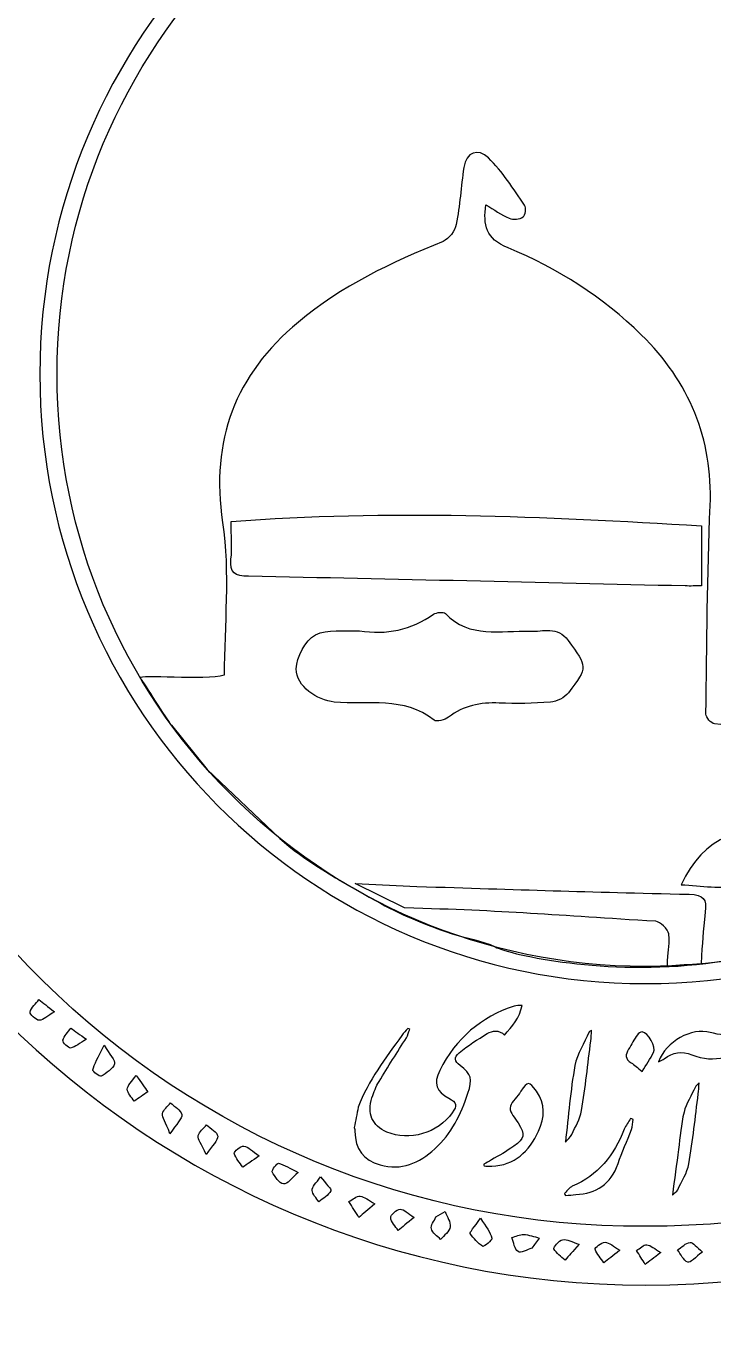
# Model space of a CAD drawing. Header units: millimetres. Extents: x -20 to 89, y -25 to 20.
# Drawn here: x 62.77 to 69.81, y -6.6 to 6.73 of the extents above; entities that cross this region are included whole.
import ezdxf

# ---------------------------------------------------------------- set-up
doc = ezdxf.new("R2010")
doc.units = ezdxf.units.MM
doc.header["$MEASUREMENT"] = 0
doc.layers.add('Layer 1', color=7, linetype='Continuous')

msp = doc.modelspace()

# ---------------------------------------------------------------- linework, layer by layer
at = {"layer": 'Layer 1', "color": 250, "lineweight": 18}
msp.add_open_spline([(52.3255, 14.5272), (52.3255, 14.5272), (85.9255, 14.5272), (85.9255, 14.5272), (87.5778, 14.5272), (88.9255, 13.1795), (88.9255, 11.5272), (88.9255, 11.5272), (88.9255, -22.0728), (88.9255, -22.0728), (88.9255, -23.7251), (87.5778, -25.0728), (85.9255, -25.0728), (85.9255, -25.0728), (52.3255, -25.0728), (52.3255, -25.0728), (50.6732, -25.0728), (49.3255, -23.7251), (49.3255, -22.0728), (49.3255, -22.0728), (49.3255, 11.5272), (49.3255, 11.5272), (49.3255, 13.1795), (50.6732, 14.5272), (52.3255, 14.5272)], degree=3, knots=[0, 0, 0, 0, 0.125, 0.125, 0.125, 0.25, 0.25, 0.25, 0.375, 0.375, 0.375, 0.5, 0.5, 0.5, 0.625, 0.625, 0.625, 0.75, 0.75, 0.75, 0.875, 0.875, 0.875, 1, 1, 1, 1], dxfattribs=at)
at = {"layer": 'Layer 1', "color": 242}
for points, knots in [([(69.1256, -6.1974), (63.9948, -6.2008), (59.8325, -2.0156), (59.7717, 3.0413), (59.7114, 8.0443), (63.6624, 12.3116), (68.7443, 12.497), (74.1646, 12.6946), (78.1503, 8.4661), (78.4488, 3.7832), (78.8016, -1.7555), (74.3837, -6.1916), (69.1256, -6.1974)], [0, 0, 0, 0, 0.25, 0.25, 0.25, 0.5, 0.5, 0.5, 0.75, 0.75, 0.75, 1, 1, 1, 1]), ([(69.1174, -5.5938), (73.9279, -5.6048), (77.8371, -1.7757), (77.8731, 3.0533), (77.9105, 8.03), (74.0444, 11.9236), (69.101, 11.9086), (64.1511, 11.8934), (60.4078, 8.0308), (60.364, 3.2393), (60.3175, -1.8027), (64.3616, -5.6145), (69.1174, -5.5938)], [0, 0, 0, 0, 0.25, 0.25, 0.25, 0.5, 0.5, 0.5, 0.75, 0.75, 0.75, 1, 1, 1, 1]), ([(73.512, -1.2703), (72.3879, -2.4026), (70.8349, -3.1031), (69.1198, -3.1031), (67.4047, -3.1031), (65.8517, -2.4026), (64.7276, -1.2703), (63.6038, -0.1383), (62.9084, 1.4258), (62.9084, 3.1531), (62.9084, 4.8804), (63.6038, 6.4445), (64.7276, 7.5766), (65.8517, 8.7089), (67.4047, 9.4094), (69.1198, 9.4094), (70.8349, 9.4094), (72.3879, 8.7089), (73.512, 7.5766), (74.636, 6.4444), (75.3313, 4.8804), (75.3313, 3.1531), (75.3313, 1.4259), (74.636, -0.1381), (73.512, -1.2703)], [0, 0, 0, 0, 0.125, 0.125, 0.125, 0.25, 0.25, 0.25, 0.375, 0.375, 0.375, 0.5, 0.5, 0.5, 0.625, 0.625, 0.625, 0.75, 0.75, 0.75, 0.875, 0.875, 0.875, 1, 1, 1, 1]), ([(69.1198, -2.9267), (70.7864, -2.9267), (72.2952, -2.2462), (73.3872, -1.1463), (74.4792, -0.0463), (75.1549, 1.4739), (75.1549, 3.1531), (75.1549, 4.8323), (74.4792, 6.3526), (73.3872, 7.4526), (72.2952, 8.5525), (70.7864, 9.233), (69.1198, 9.233), (67.4532, 9.233), (65.9444, 8.5525), (64.8524, 7.4526), (63.7604, 6.3525), (63.0848, 4.8323), (63.0848, 3.1531), (63.0848, 1.4739), (63.7604, -0.0464), (64.8524, -1.1463), (65.9444, -2.2462), (67.4532, -2.9267), (69.1198, -2.9267)], [0, 0, 0, 0, 0.125, 0.125, 0.125, 0.25, 0.25, 0.25, 0.375, 0.375, 0.375, 0.5, 0.5, 0.5, 0.625, 0.625, 0.625, 0.75, 0.75, 0.75, 0.875, 0.875, 0.875, 1, 1, 1, 1]), ([(64.7998, 0.0635), (64.7988, 0.5729), (64.8596, 1.1117), (64.7827, 1.6311), (64.6584, 2.4751), (64.9093, 3.1431), (65.5602, 3.6876), (66.0005, 4.0557), (66.5129, 4.2997), (67.0438, 4.5148), (67.1052, 4.5397), (67.1671, 4.6241), (67.1801, 4.6901), (67.2185, 4.8817), (67.2269, 5.0789), (67.2573, 5.2727), (67.2819, 5.4336), (67.4036, 5.4754), (67.5086, 5.3729), (67.6541, 5.2311), (67.7639, 5.0538), (67.8803, 4.8861), (67.8986, 4.8594), (67.8882, 4.7825), (67.8642, 4.7658), (67.8298, 4.7421), (67.7631, 4.7356), (67.7231, 4.7525), (67.6409, 4.7866), (67.5675, 4.8404), (67.482, 4.8914), (67.4566, 4.6825), (67.4784, 4.5439), (67.7103, 4.4484), (68.2212, 4.2388), (68.6843, 3.944), (69.0773, 3.5567), (69.5704, 3.0708), (69.8121, 2.493), (69.7838, 1.8027), (69.7547, 1.0903), (69.7494, 0.377), (69.7395, -0.3363), (69.7392, -0.3706), (69.7933, -0.4318), (69.8282, -0.4364), (70.0054, -0.4611), (70.1846, -0.471), (70.38, -0.4875), (70.3883, -0.3838), (70.3956, -0.2903), (70.4035, -0.1965), (70.4211, 0.0047), (70.4253, 0.2082), (70.4595, 0.4069), (70.5694, 1.0393), (70.5421, 1.6682), (70.3381, 2.2728), (70.2583, 2.5105), (70.3542, 2.5326), (70.5224, 2.5847), (70.5847, 2.6046), (70.6679, 2.6669), (70.6787, 2.7219), (70.7137, 2.893), (70.7011, 3.0744), (70.7409, 3.2445), (70.7749, 3.3889), (70.8564, 3.5227), (70.9232, 3.6762), (71.1284, 3.508), (71.2254, 3.3555), (71.193, 3.142), (71.1794, 3.0534), (71.2022, 2.9596), (71.1896, 2.871), (71.1632, 2.6865), (71.2223, 2.5709), (71.415, 2.5102), (71.5749, 2.4601), (71.7572, 2.3909), (71.532, 2.1919), (71.518, 2.1795), (71.5286, 2.1429), (71.5227, 2.1189), (71.4943, 2.0087), (71.4691, 1.8972), (71.4319, 1.7899), (71.3958, 1.6864), (71.3128, 1.5886), (71.3077, 1.4859), (71.2907, 1.1045), (71.2939, 0.7224), (71.2972, 0.3407), (71.2976, 0.273), (71.3517, 0.2046), (71.3491, 0.138), (71.3416, -0.0483), (71.3159, -0.2342), (71.3039, -0.4205), (71.3025, -0.4427), (71.3413, -0.4861), (71.3639, -0.4878), (71.6293, -0.5052), (71.8953, -0.5167), (72.1744, -0.5307), (72.1744, -0.5307), (72.1724, 0.5082), (72.1724, 0.5082), (72.2029, 0.594), (72.2504, 0.6675), (72.2513, 0.7413), (72.2581, 1.269), (72.2631, 1.7968), (72.2504, 2.3238), (72.2458, 2.5108), (72.2021, 2.6991), (72.1548, 2.8814), (72.0973, 3.0993), (72.0097, 3.309), (71.9483, 3.5258), (71.9081, 3.6658), (71.8765, 3.8111), (71.8706, 3.9553), (71.8672, 4.0305), (71.9055, 4.1329), (71.9625, 4.1792), (72.0467, 4.2475), (72.1713, 4.2657), (72.2646, 4.3262), (72.3206, 4.3623), (72.3816, 4.4361), (72.3856, 4.4968), (72.41, 4.8525), (72.4287, 5.2095), (72.428, 5.5658), (72.4273, 5.805), (72.4575, 6.0167), (72.6491, 6.1924), (72.7023, 6.2415), (72.6999, 6.3495), (72.721, 6.4307), (72.7343, 6.4836), (72.7434, 6.5379), (72.7542, 6.5912), (72.792, 6.3744), (72.8428, 6.1857), (73.0747, 6.0965), (73.0991, 6.0871), (73.1101, 6.0268), (73.1152, 5.9887), (73.1628, 5.6198), (73.1973, 5.2491), (73.2566, 4.8823), (73.2884, 4.6844), (73.2401, 4.4583), (73.5036, 4.3321), (73.81, 4.1852), (73.7978, 4.164), (73.7179, 3.8429), (73.7025, 3.7796), (73.7037, 3.7133), (73.6972, 3.648), (73.6805, 3.4854), (73.6762, 3.3203), (73.6437, 3.1607), (73.5986, 2.9377), (73.4953, 2.7209), (73.4845, 2.4983), (73.4678, 2.1585), (73.5006, 1.8156), (73.5273, 1.475), (73.5545, 1.1357), (73.6151, 0.7985), (73.6322, 0.4588), (73.647, 0.1706), (73.6199, -0.1194), (73.6153, -0.409), (73.6153, -0.409), (73.9448, -0.4998), (73.9448, -0.4998), (73.9983, -0.5144), (73.7352, -0.7662), (73.7679, -0.7253), (73.676, -0.8158), (73.6213, -0.9295), (73.5337, -1.0249), (73.3337, -1.2424), (73.1014, -1.4437), (72.8636, -1.616), (72.8636, -1.616), (72.4117, -1.9436), (72.4117, -1.9436), (72.4117, -1.9436), (71.6888, -2.35), (71.6888, -2.35), (71.2024, -2.6234), (70.4714, -2.8033), (69.7378, -2.8952), (68.7264, -3.0219), (67.7499, -2.8133), (67.578, -2.7265), (67.4413, -2.6576), (67.2855, -2.6391), (67.1271, -2.5875), (66.8661, -2.5025), (66.5934, -2.3873), (66.3574, -2.2539), (65.9828, -2.042), (65.6043, -1.8332), (65.3713, -1.6122), (65.3713, -1.6122), (64.6259, -0.9054), (64.6259, -0.9054), (64.6259, -0.9054), (64.2589, -0.4513), (64.2589, -0.4513), (64.2037, -0.3829), (63.9773, -0.0217), (63.9397, 0.0315), (63.9095, 0.0742), (64.6086, 0.0032), (64.7998, 0.0635)], [0, 0, 0, 0, 0.0135135, 0.0135135, 0.0135135, 0.027027, 0.027027, 0.027027, 0.0405405, 0.0405405, 0.0405405, 0.0540541, 0.0540541, 0.0540541, 0.0675676, 0.0675676, 0.0675676, 0.0810811, 0.0810811, 0.0810811, 0.0945946, 0.0945946, 0.0945946, 0.1081081, 0.1081081, 0.1081081, 0.1216216, 0.1216216, 0.1216216, 0.1351351, 0.1351351, 0.1351351, 0.1486486, 0.1486486, 0.1486486, 0.1621622, 0.1621622, 0.1621622, 0.1756757, 0.1756757, 0.1756757, 0.1891892, 0.1891892, 0.1891892, 0.2027027, 0.2027027, 0.2027027, 0.2162162, 0.2162162, 0.2162162, 0.2297297, 0.2297297, 0.2297297, 0.2432432, 0.2432432, 0.2432432, 0.2567568, 0.2567568, 0.2567568, 0.2702703, 0.2702703, 0.2702703, 0.2837838, 0.2837838, 0.2837838, 0.2972973, 0.2972973, 0.2972973, 0.3108108, 0.3108108, 0.3108108, 0.3243243, 0.3243243, 0.3243243, 0.3378378, 0.3378378, 0.3378378, 0.3513514, 0.3513514, 0.3513514, 0.3648649, 0.3648649, 0.3648649, 0.3783784, 0.3783784, 0.3783784, 0.3918919, 0.3918919, 0.3918919, 0.4054054, 0.4054054, 0.4054054, 0.4189189, 0.4189189, 0.4189189, 0.4324324, 0.4324324, 0.4324324, 0.4459459, 0.4459459, 0.4459459, 0.4594595, 0.4594595, 0.4594595, 0.472973, 0.472973, 0.472973, 0.4864865, 0.4864865, 0.4864865, 0.5, 0.5, 0.5, 0.5135135, 0.5135135, 0.5135135, 0.527027, 0.527027, 0.527027, 0.5405405, 0.5405405, 0.5405405, 0.5540541, 0.5540541, 0.5540541, 0.5675676, 0.5675676, 0.5675676, 0.5810811, 0.5810811, 0.5810811, 0.5945946, 0.5945946, 0.5945946, 0.6081081, 0.6081081, 0.6081081, 0.6216216, 0.6216216, 0.6216216, 0.6351351, 0.6351351, 0.6351351, 0.6486486, 0.6486486, 0.6486486, 0.6621622, 0.6621622, 0.6621622, 0.6756757, 0.6756757, 0.6756757, 0.6891892, 0.6891892, 0.6891892, 0.7027027, 0.7027027, 0.7027027, 0.7162162, 0.7162162, 0.7162162, 0.7297297, 0.7297297, 0.7297297, 0.7432432, 0.7432432, 0.7432432, 0.7567568, 0.7567568, 0.7567568, 0.7702703, 0.7702703, 0.7702703, 0.7837838, 0.7837838, 0.7837838, 0.7972973, 0.7972973, 0.7972973, 0.8108108, 0.8108108, 0.8108108, 0.8243243, 0.8243243, 0.8243243, 0.8378378, 0.8378378, 0.8378378, 0.8513514, 0.8513514, 0.8513514, 0.8648649, 0.8648649, 0.8648649, 0.8783784, 0.8783784, 0.8783784, 0.8918919, 0.8918919, 0.8918919, 0.9054054, 0.9054054, 0.9054054, 0.9189189, 0.9189189, 0.9189189, 0.9324324, 0.9324324, 0.9324324, 0.9459459, 0.9459459, 0.9459459, 0.9594595, 0.9594595, 0.9594595, 0.972973, 0.972973, 0.972973, 0.9864865, 0.9864865, 0.9864865, 1, 1, 1, 1]), ([(69.6939, 1.5954), (68.08, 1.6956), (66.4751, 1.7635), (64.8706, 1.6409), (64.8709, 1.4934), (64.8813, 1.3724), (64.8688, 1.2539), (64.8546, 1.1134), (64.9076, 1.0804), (65.0476, 1.0774), (66.5414, 1.0486), (68.0351, 1.0126), (69.5288, 0.9784), (69.5824, 0.9775), (69.6367, 0.9786), (69.695, 0.9787), (69.695, 0.9787), (69.6939, 1.5954), (69.6939, 1.5954)], [0, 0, 0, 0, 0.1666667, 0.1666667, 0.1666667, 0.3333333, 0.3333333, 0.3333333, 0.5, 0.5, 0.5, 0.6666667, 0.6666667, 0.6666667, 0.8333333, 0.8333333, 0.8333333, 1, 1, 1, 1]), ([(66.1878, 0.5187), (66.033, 0.5089), (65.8545, 0.5424), (65.7343, 0.4762), (65.6303, 0.4188), (65.5406, 0.2487), (65.5385, 0.1266), (65.5349, -0.0515), (65.7546, -0.1965), (65.9285, -0.2131), (66.2744, -0.2463), (66.6449, -0.1514), (66.9523, -0.3991), (66.9774, -0.4193), (67.0628, -0.3958), (67.1001, -0.3679), (67.2554, -0.2505), (67.4264, -0.2134), (67.6197, -0.223), (67.7945, -0.2317), (67.9708, -0.2283), (68.1447, -0.2128), (68.2099, -0.2069), (68.292, -0.1684), (68.3304, -0.1186), (68.5352, 0.1514), (68.5222, 0.1478), (68.3276, 0.4187), (68.2162, 0.5737), (68.0706, 0.5075), (67.9373, 0.5135), (67.6367, 0.5268), (67.3159, 0.4341), (67.0677, 0.6957), (67.05, 0.715), (66.9753, 0.7089), (66.9464, 0.6885), (66.717, 0.526), (66.4635, 0.4744), (66.1878, 0.5187)], [0, 0, 0, 0, 0.0769231, 0.0769231, 0.0769231, 0.1538462, 0.1538462, 0.1538462, 0.2307692, 0.2307692, 0.2307692, 0.3076923, 0.3076923, 0.3076923, 0.3846154, 0.3846154, 0.3846154, 0.4615385, 0.4615385, 0.4615385, 0.5384615, 0.5384615, 0.5384615, 0.6153846, 0.6153846, 0.6153846, 0.6923077, 0.6923077, 0.6923077, 0.7692308, 0.7692308, 0.7692308, 0.8461538, 0.8461538, 0.8461538, 0.9230769, 0.9230769, 0.9230769, 1, 1, 1, 1]), ([(70.7674, -1.5299), (70.5148, -1.7306), (70.3096, -1.9452), (70.058, -2.0751), (69.9124, -2.1502), (69.6928, -2.0896), (69.4868, -2.09), (69.717, -1.5978), (70.0923, -1.4359), (70.7674, -1.5299)], [0, 0, 0, 0, 0.3333333, 0.3333333, 0.3333333, 0.6666667, 0.6666667, 0.6666667, 1, 1, 1, 1]), ([(69.6898, -2.8999), (69.7057, -2.6681), (69.7099, -2.5843), (69.7342, -2.3701), (69.7495, -2.2364), (69.7173, -2.1899), (69.5681, -2.1864), (68.5117, -2.1612), (67.8329, -2.1388), (66.7766, -2.1055), (66.7766, -2.1055), (66.1412, -2.0743), (66.1412, -2.0743), (66.1412, -2.0743), (66.65, -2.3263), (66.65, -2.3263), (67.6699, -2.3523), (68.2092, -2.403), (69.2274, -2.4632), (69.269, -2.4655), (69.3539, -2.5452), (69.3586, -2.5932), (69.3733, -2.7456), (69.3462, -2.761), (69.3465, -2.9225), (69.4615, -2.9125), (69.571, -2.91), (69.6898, -2.8999)], [0, 0, 0, 0, 0.1111111, 0.1111111, 0.1111111, 0.2222222, 0.2222222, 0.2222222, 0.3333333, 0.3333333, 0.3333333, 0.4444444, 0.4444444, 0.4444444, 0.5555556, 0.5555556, 0.5555556, 0.6666667, 0.6666667, 0.6666667, 0.7777778, 0.7777778, 0.7777778, 0.8888889, 0.8888889, 0.8888889, 1, 1, 1, 1]), ([(63.0574, -3.3917), (62.9868, -3.3361), (62.9429, -3.3016), (62.8995, -3.2671), (62.8667, -3.3091), (62.8199, -3.3477), (62.8073, -3.3949), (62.802, -3.4155), (62.8692, -3.4802), (62.9013, -3.4791), (62.9461, -3.4773), (62.9894, -3.4324), (63.0574, -3.3917)], [0, 0, 0, 0, 0.25, 0.25, 0.25, 0.5, 0.5, 0.5, 0.75, 0.75, 0.75, 1, 1, 1, 1]), ([(66.174, -4.3718), (66.2772, -4.0968), (66.4546, -3.8693), (66.621, -3.6348), (66.639, -3.6089), (66.6611, -3.586), (66.6812, -3.562), (66.6883, -3.5654), (66.6953, -3.569), (66.7024, -3.5725), (66.6912, -3.6007), (66.6838, -3.6319), (66.6677, -3.6576), (66.5752, -3.8081), (66.4784, -3.9557), (66.3873, -4.1072), (66.3567, -4.1584), (66.3342, -4.2167), (66.315, -4.2739), (66.2617, -4.4338), (66.318, -4.5618), (66.467, -4.6264), (66.6937, -4.7247), (66.993, -4.6374), (67.1384, -4.4296), (67.1928, -4.3519), (67.1868, -4.3237), (67.1049, -4.2798), (66.9745, -4.2095), (66.9416, -4.1319), (67.0112, -3.9931), (67.1757, -3.664), (67.4346, -3.4459), (67.7744, -3.3331), (67.7962, -3.3256), (67.8214, -3.3287), (67.8558, -3.3258), (67.8283, -3.4575), (67.7516, -3.5412), (67.6737, -3.6331), (67.6175, -3.5704), (67.5515, -3.585), (67.4977, -3.6161), (67.3976, -3.6742), (67.3003, -3.7397), (67.2098, -3.8129), (67.1528, -3.8596), (67.1616, -3.9), (67.2182, -3.9437), (67.3351, -4.0327), (67.3479, -4.0818), (67.2995, -4.2286), (67.2283, -4.4446), (67.1303, -4.6448), (66.9609, -4.7979), (66.7988, -4.9442), (66.6167, -5.0258), (66.3985, -4.9637), (66.2284, -4.9154), (66.1432, -4.8016), (66.1396, -4.6196), (66.1396, -4.6062), (66.1361, -4.5928), (66.1339, -4.579), (66.1475, -4.5102), (66.1608, -4.4411), (66.174, -4.3718)], [0, 0, 0, 0, 0.0454545, 0.0454545, 0.0454545, 0.0909091, 0.0909091, 0.0909091, 0.1363636, 0.1363636, 0.1363636, 0.1818182, 0.1818182, 0.1818182, 0.2272727, 0.2272727, 0.2272727, 0.2727273, 0.2727273, 0.2727273, 0.3181818, 0.3181818, 0.3181818, 0.3636364, 0.3636364, 0.3636364, 0.4090909, 0.4090909, 0.4090909, 0.4545455, 0.4545455, 0.4545455, 0.5, 0.5, 0.5, 0.5454545, 0.5454545, 0.5454545, 0.5909091, 0.5909091, 0.5909091, 0.6363636, 0.6363636, 0.6363636, 0.6818182, 0.6818182, 0.6818182, 0.7272727, 0.7272727, 0.7272727, 0.7727273, 0.7727273, 0.7727273, 0.8181818, 0.8181818, 0.8181818, 0.8636364, 0.8636364, 0.8636364, 0.9090909, 0.9090909, 0.9090909, 0.9545455, 0.9545455, 0.9545455, 1, 1, 1, 1]), ([(63.3857, -3.6746), (63.3157, -3.624), (63.2708, -3.5917), (63.2257, -3.5592), (63.1972, -3.6003), (63.1559, -3.6388), (63.1454, -3.6843), (63.1406, -3.7058), (63.201, -3.7682), (63.2218, -3.7639), (63.2719, -3.754), (63.3163, -3.7151), (63.3857, -3.6746)], [0, 0, 0, 0, 0.25, 0.25, 0.25, 0.5, 0.5, 0.5, 0.75, 0.75, 0.75, 1, 1, 1, 1]), ([(68.2984, -4.7309), (68.3308, -4.4606), (68.3504, -4.1996), (68.3971, -3.9433), (68.4188, -3.8229), (68.492, -3.7128), (68.5426, -3.5984), (68.5454, -3.592), (68.5556, -3.5896), (68.5675, -3.5818), (68.5645, -3.6227), (68.5639, -3.6566), (68.5596, -3.6897), (68.5291, -3.9289), (68.5035, -4.1693), (68.4637, -4.4068), (68.4494, -4.4915), (68.4012, -4.5713), (68.364, -4.6508), (68.3499, -4.68), (68.3224, -4.7023), (68.2984, -4.7309)], [0, 0, 0, 0, 0.1428571, 0.1428571, 0.1428571, 0.2857143, 0.2857143, 0.2857143, 0.4285714, 0.4285714, 0.4285714, 0.5714286, 0.5714286, 0.5714286, 0.7142857, 0.7142857, 0.7142857, 0.8571429, 0.8571429, 0.8571429, 1, 1, 1, 1]), ([(69.253, -3.9046), (69.3341, -3.6934), (69.5931, -3.5518), (69.7847, -3.6039), (69.9714, -3.6548), (70.1496, -3.6523), (70.317, -3.5366), (70.332, -3.5264), (70.3518, -3.5225), (70.3878, -3.508), (70.3463, -3.604), (70.2925, -3.6623), (70.2291, -3.7097), (70.0364, -3.8537), (69.8301, -3.9267), (69.5946, -3.8326), (69.4947, -3.7926), (69.4002, -3.8079), (69.3132, -3.8744), (69.2998, -3.8847), (69.2829, -3.8896), (69.253, -3.9046)], [0, 0, 0, 0, 0.1428571, 0.1428571, 0.1428571, 0.2857143, 0.2857143, 0.2857143, 0.4285714, 0.4285714, 0.4285714, 0.5714286, 0.5714286, 0.5714286, 0.7142857, 0.7142857, 0.7142857, 0.8571429, 0.8571429, 0.8571429, 1, 1, 1, 1]), ([(69.0861, -4.0036), (69.0371, -3.9649), (69.0074, -3.9352), (68.9728, -3.9149), (68.9099, -3.8776), (68.9126, -3.8317), (68.9471, -3.7759), (68.9773, -3.7272), (69.0048, -3.6756), (69.0368, -3.628), (69.0466, -3.6135), (69.0696, -3.5982), (69.0851, -3.5993), (69.1493, -3.6048), (69.2329, -3.7517), (69.203, -3.8111), (69.1706, -3.8757), (69.1284, -3.9354), (69.0861, -4.0036)], [0, 0, 0, 0, 0.1666667, 0.1666667, 0.1666667, 0.3333333, 0.3333333, 0.3333333, 0.5, 0.5, 0.5, 0.6666667, 0.6666667, 0.6666667, 0.8333333, 0.8333333, 0.8333333, 1, 1, 1, 1]), ([(63.5664, -3.7347), (63.5021, -3.8695), (63.467, -3.9268), (63.4508, -3.9889), (63.4473, -4.0033), (63.5236, -4.0607), (63.5363, -4.0533), (63.5906, -4.0215), (63.6586, -3.9793), (63.6733, -3.9271), (63.6845, -3.8886), (63.6216, -3.8284), (63.5664, -3.7347)], [0, 0, 0, 0, 0.25, 0.25, 0.25, 0.5, 0.5, 0.5, 0.75, 0.75, 0.75, 1, 1, 1, 1]), ([(63.8958, -4.0445), (63.8521, -4.1099), (63.8053, -4.1487), (63.8051, -4.1878), (63.8052, -4.2284), (63.8507, -4.2693), (63.8762, -4.3098), (63.9227, -4.2776), (63.9692, -4.2454), (64.0153, -4.2128), (63.9835, -4.1681), (63.9517, -4.1234), (63.8958, -4.0445)], [0, 0, 0, 0, 0.25, 0.25, 0.25, 0.5, 0.5, 0.5, 0.75, 0.75, 0.75, 1, 1, 1, 1]), ([(67.463, -4.9561), (67.4887, -4.9416), (67.5144, -4.9282), (67.5398, -4.9129), (67.6166, -4.8669), (67.6955, -4.8244), (67.7685, -4.7728), (67.8844, -4.6907), (67.8886, -4.6555), (67.8138, -4.5321), (67.7835, -4.4818), (67.7291, -4.4296), (67.7318, -4.3803), (67.7342, -4.3295), (67.7926, -4.2802), (67.8264, -4.2305), (67.8317, -4.2227), (67.8365, -4.215), (67.8422, -4.2071), (67.915, -4.1026), (67.9259, -4.1026), (68.0023, -4.2071), (68.0975, -4.3383), (68.0864, -4.4769), (68.0222, -4.6178), (67.9263, -4.8296), (67.777, -4.9654), (67.5427, -4.9775), (67.5166, -4.9786), (67.4905, -4.9751), (67.4644, -4.9741), (67.4641, -4.9681), (67.4634, -4.9621), (67.463, -4.9561)], [0, 0, 0, 0, 0.0909091, 0.0909091, 0.0909091, 0.1818182, 0.1818182, 0.1818182, 0.2727273, 0.2727273, 0.2727273, 0.3636364, 0.3636364, 0.3636364, 0.4545455, 0.4545455, 0.4545455, 0.5454545, 0.5454545, 0.5454545, 0.6363636, 0.6363636, 0.6363636, 0.7272727, 0.7272727, 0.7272727, 0.8181818, 0.8181818, 0.8181818, 0.9090909, 0.9090909, 0.9090909, 1, 1, 1, 1]), ([(69.3963, -5.2744), (69.4179, -5.1124), (69.4384, -4.9582), (69.4593, -4.804), (69.4762, -4.6766), (69.4845, -4.5467), (69.5156, -4.4229), (69.5388, -4.3322), (69.5919, -4.2492), (69.6326, -4.1633), (69.6382, -4.1503), (69.6513, -4.1411), (69.6696, -4.1203), (69.6662, -4.1679), (69.6658, -4.2014), (69.6614, -4.2346), (69.6307, -4.4734), (69.6072, -4.7141), (69.565, -4.9513), (69.5486, -5.0444), (69.4923, -5.1309), (69.4505, -5.2185), (69.4399, -5.2404), (69.4152, -5.2553), (69.3963, -5.2744)], [0, 0, 0, 0, 0.125, 0.125, 0.125, 0.25, 0.25, 0.25, 0.375, 0.375, 0.375, 0.5, 0.5, 0.5, 0.625, 0.625, 0.625, 0.75, 0.75, 0.75, 0.875, 0.875, 0.875, 1, 1, 1, 1]), ([(64.2431, -4.6435), (64.3102, -4.5404), (64.3694, -4.4892), (64.3637, -4.4468), (64.3579, -4.4024), (64.2894, -4.3665), (64.2485, -4.3271), (64.2195, -4.3632), (64.1731, -4.3967), (64.1675, -4.4363), (64.1619, -4.4769), (64.1962, -4.5233), (64.2431, -4.6435)], [0, 0, 0, 0, 0.25, 0.25, 0.25, 0.5, 0.5, 0.5, 0.75, 0.75, 0.75, 1, 1, 1, 1]), ([(68.2888, -5.2581), (68.306, -5.2394), (68.323, -5.2199), (68.3409, -5.2019), (68.349, -5.1941), (68.3592, -5.1878), (68.3694, -5.1834), (68.6335, -5.0729), (68.7954, -4.8627), (68.9032, -4.5979), (68.9193, -4.5584), (68.9463, -4.5233), (68.9682, -4.4866), (68.977, -4.4898), (68.9859, -4.493), (68.9947, -4.4965), (68.9883, -4.5311), (68.9874, -4.5674), (68.9755, -4.5995), (68.9316, -4.7175), (68.8806, -4.8319), (68.8392, -4.9504), (68.7656, -5.163), (68.6137, -5.2553), (68.4067, -5.2688), (68.3714, -5.2713), (68.3358, -5.2745), (68.3005, -5.2775), (68.2966, -5.2711), (68.2926, -5.2648), (68.2888, -5.2581)], [0, 0, 0, 0, 0.1, 0.1, 0.1, 0.2, 0.2, 0.2, 0.3, 0.3, 0.3, 0.4, 0.4, 0.4, 0.5, 0.5, 0.5, 0.6, 0.6, 0.6, 0.7, 0.7, 0.7, 0.8, 0.8, 0.8, 0.9, 0.9, 0.9, 1, 1, 1, 1]), ([(64.6132, -4.8577), (64.6779, -4.7613), (64.7371, -4.7118), (64.7327, -4.6687), (64.7284, -4.6268), (64.6589, -4.5912), (64.6179, -4.5529), (64.588, -4.5893), (64.5393, -4.6228), (64.5334, -4.6628), (64.5279, -4.7023), (64.5657, -4.7481), (64.6132, -4.8577)], [0, 0, 0, 0, 0.25, 0.25, 0.25, 0.5, 0.5, 0.5, 0.75, 0.75, 0.75, 1, 1, 1, 1]), ([(65.1586, -4.8704), (65.0879, -4.8229), (65.0469, -4.7768), (65, -4.7702), (64.9693, -4.766), (64.8971, -4.829), (64.9016, -4.8441), (64.9176, -4.8959), (64.959, -4.9402), (64.9905, -4.9875), (65.036, -4.9557), (65.0814, -4.9242), (65.1586, -4.8704)], [0, 0, 0, 0, 0.25, 0.25, 0.25, 0.5, 0.5, 0.5, 0.75, 0.75, 0.75, 1, 1, 1, 1]), ([(65.5586, -5.04), (65.4738, -4.9982), (65.417, -4.9631), (65.3548, -4.9455), (65.3418, -4.942), (65.2838, -5.019), (65.2922, -5.0345), (65.3191, -5.085), (65.3619, -5.1494), (65.4088, -5.1592), (65.4428, -5.1662), (65.493, -5.0952), (65.5586, -5.04)], [0, 0, 0, 0, 0.25, 0.25, 0.25, 0.5, 0.5, 0.5, 0.75, 0.75, 0.75, 1, 1, 1, 1]), ([(65.7859, -5.0851), (65.7436, -5.1505), (65.6996, -5.1886), (65.7011, -5.2246), (65.7025, -5.2655), (65.7457, -5.3042), (65.7705, -5.3441), (65.8131, -5.3066), (65.8688, -5.2758), (65.893, -5.2289), (65.9021, -5.2104), (65.8406, -5.1563), (65.7859, -5.0851)], [0, 0, 0, 0, 0.25, 0.25, 0.25, 0.5, 0.5, 0.5, 0.75, 0.75, 0.75, 1, 1, 1, 1]), ([(66.3455, -5.3624), (66.2781, -5.3258), (66.2371, -5.2878), (66.1937, -5.2847), (66.1567, -5.282), (66.1165, -5.3197), (66.0777, -5.3396), (66.1124, -5.3938), (66.1471, -5.4481), (66.1814, -5.5024), (66.2251, -5.4649), (66.2688, -5.4282), (66.3455, -5.3624)], [0, 0, 0, 0, 0.25, 0.25, 0.25, 0.5, 0.5, 0.5, 0.75, 0.75, 0.75, 1, 1, 1, 1]), ([(66.7462, -5.502), (66.6854, -5.4641), (66.6437, -5.4175), (66.6035, -5.4187), (66.5682, -5.4198), (66.5048, -5.4757), (66.5067, -5.5039), (66.5099, -5.5501), (66.5559, -5.5934), (66.5835, -5.6378), (66.6272, -5.6018), (66.6708, -5.565), (66.7462, -5.502)], [0, 0, 0, 0, 0.25, 0.25, 0.25, 0.5, 0.5, 0.5, 0.75, 0.75, 0.75, 1, 1, 1, 1]), ([(67.0647, -5.4428), (67.0333, -5.4613), (67.002, -5.4797), (66.9706, -5.4981), (66.953, -5.539), (66.9147, -5.5853), (66.9239, -5.6188), (66.9356, -5.6618), (66.9858, -5.6935), (67.019, -5.7304), (67.0538, -5.687), (67.1095, -5.6466), (67.1172, -5.599), (67.1245, -5.551), (67.0842, -5.495), (67.0647, -5.4428)], [0, 0, 0, 0, 0.2, 0.2, 0.2, 0.4, 0.4, 0.4, 0.6, 0.6, 0.6, 0.8, 0.8, 0.8, 1, 1, 1, 1]), ([(67.4285, -5.5106), (67.3613, -5.6078), (67.3141, -5.6558), (67.3222, -5.6681), (67.3559, -5.7196), (67.4018, -5.7664), (67.4534, -5.8002), (67.4633, -5.8065), (67.5509, -5.7344), (67.5457, -5.715), (67.529, -5.6546), (67.4841, -5.6022), (67.4285, -5.5106)], [0, 0, 0, 0, 0.25, 0.25, 0.25, 0.5, 0.5, 0.5, 0.75, 0.75, 0.75, 1, 1, 1, 1]), ([(67.9547, -5.8182), (67.9804, -5.7837), (68.0058, -5.7486), (68.0314, -5.7141), (67.9778, -5.7011), (67.9244, -5.6797), (67.8705, -5.677), (67.8306, -5.675), (67.7898, -5.6976), (67.7496, -5.7089), (67.7694, -5.7594), (67.7762, -5.8278), (67.8134, -5.8538), (67.8395, -5.8722), (67.906, -5.8324), (67.9547, -5.8182)], [0, 0, 0, 0, 0.2, 0.2, 0.2, 0.4, 0.4, 0.4, 0.6, 0.6, 0.6, 0.8, 0.8, 0.8, 1, 1, 1, 1]), ([(68.44, -5.7782), (68.3663, -5.7554), (68.3144, -5.7224), (68.2706, -5.7312), (68.2336, -5.7384), (68.1731, -5.8118), (68.1805, -5.8249), (68.2049, -5.8708), (68.2548, -5.9035), (68.295, -5.9408), (68.3331, -5.898), (68.3715, -5.8555), (68.44, -5.7782)], [0, 0, 0, 0, 0.25, 0.25, 0.25, 0.5, 0.5, 0.5, 0.75, 0.75, 0.75, 1, 1, 1, 1]), ([(68.8575, -5.8402), (68.7922, -5.8022), (68.7498, -5.7592), (68.7053, -5.7572), (68.6708, -5.7556), (68.5989, -5.817), (68.6031, -5.829), (68.6216, -5.8798), (68.6622, -5.9235), (68.6948, -5.9692), (68.7384, -5.9346), (68.7822, -5.9), (68.8575, -5.8402)], [0, 0, 0, 0, 0.25, 0.25, 0.25, 0.5, 0.5, 0.5, 0.75, 0.75, 0.75, 1, 1, 1, 1]), ([(69.2781, -5.8637), (69.2131, -5.825), (69.1745, -5.7863), (69.1336, -5.7832), (69.1004, -5.7805), (69.0639, -5.8207), (69.0289, -5.842), (69.0583, -5.8899), (69.0877, -5.9371), (69.1171, -5.9847), (69.1594, -5.9528), (69.2016, -5.9214), (69.2781, -5.8637)], [0, 0, 0, 0, 0.25, 0.25, 0.25, 0.5, 0.5, 0.5, 0.75, 0.75, 0.75, 1, 1, 1, 1]), ([(69.705, -5.8583), (69.6466, -5.8101), (69.6099, -5.7569), (69.5778, -5.7598), (69.5329, -5.763), (69.4918, -5.809), (69.4491, -5.8366), (69.4831, -5.881), (69.5096, -5.9427), (69.5545, -5.9627), (69.5782, -5.9728), (69.6341, -5.9096), (69.705, -5.8583)], [0, 0, 0, 0, 0.25, 0.25, 0.25, 0.5, 0.5, 0.5, 0.75, 0.75, 0.75, 1, 1, 1, 1])]:
    msp.add_open_spline(points, degree=3, knots=knots, dxfattribs=at)

doc.saveas('drawing.dxf')
